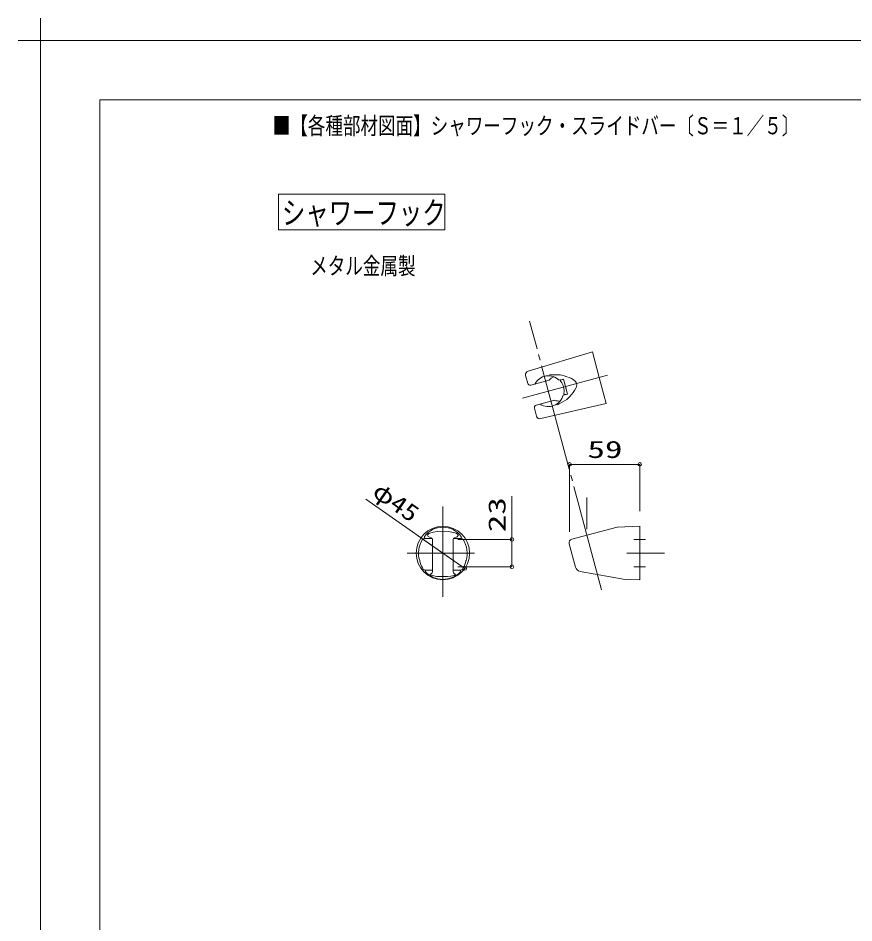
# Model space of a CAD drawing. Units: millimetres on the paper. Extents: x -305 to 305, y -152 to 152.
# Drawn here: x -304.8 to -164, y 0 to 152.3 of the extents above; entities that cross this region are included whole.
import ezdxf
from ezdxf.enums import TextEntityAlignment as Align

# ---------------------------------------------------------------- set-up
doc = ezdxf.new("R2010")
doc.units = ezdxf.units.MM
doc.linetypes.add('LONG_CHAIN', pattern=[21, 18, -1, 1, -1])
for name, color, linetype, lineweight in [('0-1_1図面枠', 7, 'Continuous', 9), ('0-2_0', 7, 'Continuous', 9), ('0-3_VIEW0001', 7, 'Continuous', 9), ('0-4_図面枠', 3, 'Continuous', 9), ('0-5_DEFPOINTS', 7, 'Continuous', 9)]:
    doc.layers.add(name, color=color, linetype=linetype, lineweight=lineweight)
doc.styles.add('ＭＳ ゴシック', font='')
doc.styles.get('ＭＳ ゴシック').set_extended_font_data('MS Gothic')

# ---------------------------------------------------------------- blocks, each defined once
blk = doc.blocks.new('グループ-6')
at = {"layer": '0-1_1図面枠'}
for p, q in [((-4200, 2895), (-4200, 3045)), ((-4275, 2970), (-4125, 2970))]:
    blk.add_line(p, q, dxfattribs=at)
blk = doc.blocks.new('_ORIGIN')
at = {"layer": '0-2_0'}
blk.add_line((0, 0), (-1, 0), dxfattribs=at)
blk.add_circle((0, 0), 0.5, dxfattribs=at)

msp = doc.modelspace()

# ---------------------------------------------------------------- linework, layer by layer
at = {"layer": '0-3_VIEW0001'}
for p, q in [((-260.911, 116.646), (-260.911, 122.646)), ((-260.911, 122.646), (-232.911, 122.646)), ((-232.911, 116.646), (-232.911, 122.646)), ((-260.911, 116.646), (-232.911, 116.646)), ((-218.892, 92.834), (-208.062, 96.116)), ((-208.062, 96.116), (-206.897, 91.769)), ((-219.298, 92.105), (-218.94, 90.768)), ((-212.942, 91.496), (-213.644, 91.307)), ((-212.942, 91.496), (-213.281, 91.405)), ((-212.942, 91.496), (-212.605, 90.24)), ((-212.941, 91.496), (-212.268, 88.984)), ((-205.732, 87.423), (-206.897, 91.769)), ((-215.356, 91.315), (-218.45, 90.486)), ((-212.269, 88.984), (-212.605, 90.24)), ((-212.269, 88.984), (-212.972, 88.796)), ((-212.269, 88.984), (-212.608, 88.893)), ((-214.45, 87.934), (-217.544, 87.105)), ((-216.753, 84.85), (-205.732, 87.423)), ((-217.827, 86.615), (-217.469, 85.279)), ((-211.9, 65.804), (-211.9, 77.16)), ((-211.3, 77.16), (-200.7, 77.16)), ((-200.1, 69.274), (-200.1, 77.16)), ((-221.613, 64.53), (-221.613, 71.792)), ((-208.978, 71.608), (-208.978, 66.275)), ((-229.554, 59.651), (-246.203, 71.293)), ((-211.547, 64.546), (-203.91, 66.592)), ((-203.826, 66.604), (-200.1, 66.734)), ((-200.1, 57.727), (-200.1, 66.734)), ((-236.93, 64.809), (-229.554, 59.651)), ((-236.173, 64.692), (-236.314, 64.692)), ((-236.173, 64.692), (-235.192, 64.692)), ((-234.992, 59.125), (-234.992, 64.467)), ((-231.492, 59.125), (-231.492, 64.467)), ((-231.292, 64.692), (-230.311, 64.692)), ((-230.702, 64.53), (-221.613, 64.53)), ((-230.17, 64.692), (-230.311, 64.692)), ((-221.613, 63.93), (-221.613, 60.53)), ((-210.917, 59.876), (-211.971, 63.811)), ((-237.143, 60.969), (-237.131, 60.941)), ((-236.659, 59.725), (-236.557, 59.548)), ((-230.702, 59.93), (-221.613, 59.93)), ((-229.821, 59.728), (-229.927, 59.548)), ((-236.22, 59.364), (-234.992, 59.364)), ((-230.263, 59.364), (-231.492, 59.364)), ((-210.125, 59.15), (-202.546, 57.812)), ((-202.546, 57.812), (-200.1, 57.727))]:
    msp.add_line(p, q, dxfattribs=at)
at = {"layer": '0-3_VIEW0001', "linetype": 'LONG_CHAIN'}
for p, q in [((-206.516, 56.048), (-218.635, 101.277)), ((-219.828, 88.305), (-205.509, 92.141)), ((-233.242, 70.046), (-233.242, 55.065)), ((-233.242, 68.23), (-233.242, 54.885)), ((-201.1, 64.53), (-199.1, 64.53)), ((-239.242, 62.23), (-227.919, 62.23)), ((-195.895, 62.23), (-202.287, 62.23)), ((-201.1, 59.93), (-199.1, 59.93))]:
    msp.add_line(p, q, dxfattribs=at)
at = {"layer": '0-3_VIEW0001'}
for points in [[(-215.271, 92.239), (-215.072, 92.239), (-214.354, 92.233), (-213.927, 92.24), (-213.504, 92.225), (-213.227, 92.184), (-212.787, 92.05), (-212.354, 91.883), (-211.973, 91.751)], [(-211.302, 89.247), (-211.048, 89.58), (-210.834, 89.957), (-210.736, 90.218), (-210.689, 90.561), (-210.715, 90.747), (-210.797, 90.941), (-210.927, 91.12), (-211.292, 91.425), (-211.581, 91.588), (-211.973, 91.751)], [(-213.914, 87.176), (-213.742, 87.275), (-213.123, 87.639), (-212.75, 87.847), (-212.391, 88.072), (-212.172, 88.245), (-211.858, 88.582), (-211.566, 88.943), (-211.302, 89.247)], [(-235.206, 64.797), (-235.514, 64.912), (-235.719, 65.038), (-235.796, 65.123), (-235.832, 65.234), (-235.777, 65.372), (-235.6, 65.512), (-234.875, 65.754), (-234.195, 65.857), (-233.242, 65.904), (-232.304, 65.859), (-231.434, 65.714), (-231.005, 65.572), (-230.695, 65.356), (-230.652, 65.234), (-230.663, 65.172), (-230.697, 65.109), (-230.843, 64.982), (-230.999, 64.899), (-231.278, 64.797)], [(-231.262, 58.763), (-231.163, 58.699), (-231.132, 58.636), (-231.177, 58.561), (-231.321, 58.484), (-231.912, 58.351), (-232.465, 58.295), (-233.242, 58.27), (-234.258, 58.315), (-235.065, 58.451), (-235.317, 58.569), (-235.352, 58.636), (-235.321, 58.699), (-235.222, 58.763)]]:
    msp.add_lwpolyline(points, dxfattribs=at)
for centre, radius, start, end in [((-218.718, 92.26), 0.6, 106.85924, 188.59563), ((-215.472, 89.472), 2.59, 45.12781, 152.49336), ((-213.764, 89.929), 2.11, 111.69219, 138.9645), ((-213.229, 91.212), 0.2, 104.99901, 218.66901), ((-218.553, 90.872), 0.4, 195, 285), ((-215.368, 89.5), 2.54, 351.33, 38.668), ((-215.472, 89.472), 2.59, 237.50664, 344.8722), ((-212.659, 89.087), 0.2, 171.33, 284.99899), ((-217.44, 86.719), 0.4, 104.99999, 195), ((-213.764, 89.929), 2.11, 251.0355, 278.30781), ((-216.889, 85.434), 0.6, 201.40458, 283.14077), ((-233.242, 62.23), 4.5, 90, 270), ((-233.242, 62.775), 3.816, 35.75123, 144.24877), ((-233.242, 62.23), 4.5, 270, 90), ((-203.812, 66.204), 0.4, 92, 105), ((-233.242, 62.23), 4.1, 146.135, 197.917), ((-236.314, 64.292), 0.4, 90, 146.13599), ((-236.173, 64.892), 0.2, 145.982, 270), ((-235.292, 64.51), 0.3, 0, 73.25271), ((-235.192, 64.492), 0.2, 0, 90), ((-231.192, 64.51), 0.3, 106.74729, 180.00001), ((-231.292, 64.492), 0.2, 90, 180), ((-230.311, 64.892), 0.2, 270, 34.018), ((-230.17, 64.292), 0.4, 33.865, 90), ((-233.242, 62.23), 4.1, 342.084, 33.865), ((-211.392, 63.966), 0.6, 105, 195), ((-233.215, 61.756), 4, 191.755, 210.465), ((-233.269, 61.756), 4, 329.535, 348.246), ((-229.721, 61.092), 0.4, 335.387, 342.084), ((-236.22, 59.764), 0.4, 212.676, 270), ((-230.263, 59.764), 0.4, 270, 327.325), ((-209.951, 60.135), 1, 195.00001, 260), ((-236.009, 59.164), 0.2, 90, 204.62), ((-233.235, 61.891), 4.079, 223.54674, 315.5997), ((-235.392, 59.125), 0.4, 295.21016, 0), ((-231.092, 59.125), 0.4, 179.99999, 244.78985), ((-230.474, 59.164), 0.2, 320.56, 90)]:
    msp.add_arc(centre, radius, start, end, dxfattribs=at)
at = {"layer": '0-4_図面枠'}
msp.add_lwpolyline([(-291.017, -138.498), (108.983, -138.498), (108.983, 138.502), (-291.017, 138.502)], close=True, dxfattribs=at)
at = {"layer": '0-5_DEFPOINTS'}
for p in [(118.983, 148.502), (-301.017, -148.498)]:
    msp.add_line(p, (-301.017, 148.502), dxfattribs=at)

# ---------------------------------------------------------------- block references
at = {"layer": '0-1_1図面枠', "xscale": 0.05, "yscale": 0.05}
msp.add_blockref('グループ-6', (-91.017, 0.002), dxfattribs=at)
at = {"layer": '0-3_VIEW0001', "xscale": 0.6, "yscale": 0.6}
for p, rotation in [((-211.9, 77.16), 180), ((-221.613, 64.53), 90), ((-229.554, 59.651), 325.03535), ((-221.613, 59.93), 270)]:
    msp.add_blockref('_ORIGIN', p, dxfattribs=dict(at, rotation=rotation))
msp.add_blockref('_ORIGIN', (-200.1, 77.16), dxfattribs=at)

# ---------------------------------------------------------------- texts
at = {"layer": '0-2_0', "style": 'ＭＳ ゴシック', "width": 0.75}
msp.add_text('■【各種部材図面】シャワーフック・スライドバー〔Ｓ＝１／５〕', height=2.889, dxfattribs=at).set_placement((-261.889, 131.831), align=Align.BOTTOM_LEFT)
at = {"layer": '0-3_VIEW0001', "style": 'ＭＳ ゴシック'}
for s, height, width, p in [('シャワーフック', 3.849, 0.75, (-260.34, 116.407)), ('メタル金属製', 2.889, 0.75, (-255.577, 108.245)), ('59', 2.889, 1.5, (-208.891, 77.368))]:
    msp.add_text(s, height=height, dxfattribs=dict(at, width=width)).set_placement(p, align=Align.BOTTOM_LEFT)
for s, height, rotation, width, p in [('φ45', 2.886, 325.035, 1.2, (-245.86, 71.308)), ('23', 2.889, 90, 1.5, (-221.821, 65.746))]:
    msp.add_text(s, height=height, rotation=rotation, dxfattribs=dict(at, width=width)).set_placement(p, align=Align.BOTTOM_LEFT)

doc.saveas('drawing.dxf')
